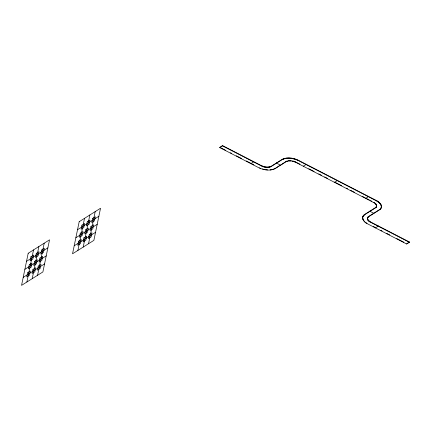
<?xml version="1.0" encoding="UTF-8"?>
<svg xmlns="http://www.w3.org/2000/svg" width="431" height="431" viewBox="0 0 431 431"><rect width="100%" height="100%" fill="white"/><g stroke="black" fill="none" stroke-linecap="round" stroke-linejoin="round"><path stroke-width="0.65" d="M409.385 242.303L370.504 222.251C369.033 221.464 367.147 220.139 367.471 218.231L368.219 220.166L370.057 221.663L409.45 242.001L409.385 242.303L406.675 244.011L367.713 223.91C363.979 222.692 360.246 217.062 364.723 214.396L375.643 207.505L376.5 206.454L376.581 205.215M362.611 217.725L362.751 216.906M367.519 217.924L367.454 218.226L368.467 216.577L367.611 217.628L367.411 218.851M362.692 217.208L364.27 214.967L375.331 207.984C378.035 206.406 375.627 203.163 373.483 202.446L295.714 162.331C292.719 160.898 288.921 160.219 285.866 161.835L275.193 168.553C270.102 171.209 263.799 170.1 258.805 167.734L219.842 147.639L219.902 147.332L222.611 145.624L261.498 165.682C264.489 167.12 268.292 167.799 271.347 166.177L282.014 159.465C287.105 156.803 293.414 157.913 298.408 160.278L376.338 200.474C378.865 201.805 382.071 204.224 381.295 207.483L381.36 207.176L380.896 208.459L379.711 209.73L368.403 216.885M26.884 282.014L33.532 249.91M32.223 278.658L38.871 246.554M37.556 275.296L44.204 243.192M77.876 250.438L84.524 218.334M83.21 247.076L89.858 214.972M88.544 243.72L95.192 211.616M219.842 147.639L222.611 145.624M253.751 161.69L250.977 163.699L251.041 163.392L246.343 160.968M259.602 168.122L259.667 167.815M260.486 168.499L260.55 168.192M381.435 206.665L381.37 206.966C381.376 204.014 378.617 202.047 376.274 200.781L298.344 160.585C293.349 158.22 287.046 157.11 281.955 159.766L271.282 166.485C268.416 168.031 264.86 167.46 261.973 166.253L262.037 165.946M262.501 166.474L262.565 166.167M262.344 169.141L262.409 168.833M263.045 166.673L263.109 166.371M263.605 166.856L263.67 166.549M263.314 169.399L263.373 169.092M264.181 167.012L264.246 166.705M264.763 167.142L264.828 166.835M264.295 169.62L264.359 169.318M265.351 167.25L265.415 166.942M265.286 169.798L265.345 169.496M265.943 167.325L266.008 167.023M266.53 167.379L266.59 167.072M266.277 169.933L266.336 169.625L267.322 169.717L267.258 170.024M267.107 167.406L267.172 167.099M267.673 167.406L267.737 167.099M268.222 167.373L268.287 167.066M268.755 167.32L268.82 167.012M269.262 167.233L269.327 166.932M269.747 167.126L269.811 166.819M270.199 166.991L270.264 166.684M270.614 166.835L270.679 166.528M270.113 170.013L271.072 169.615L271.007 169.916M271.007 166.646L271.072 166.339M271.864 169.782L271.923 169.475M272.672 169.593L272.737 169.291M273.432 169.367L273.496 169.065M274.138 169.103L274.197 168.796M274.768 168.801L280.08 165.213M276.659 162.837L276.594 163.139L280.554 165.181L285.931 161.528L287.014 161.022L286.949 161.329M282.375 159.524L282.44 159.217M283.011 159.222L283.075 158.915M283.717 158.953L283.781 158.646M284.476 158.727L284.541 158.419M285.284 158.543L285.349 158.236M286.141 158.403L286.206 158.096M286.141 161.673L286.206 161.372M287.035 158.306L287.1 158.005M286.534 161.49L286.593 161.183M287.962 158.258L288.027 157.951M287.402 161.194L287.466 160.887M288.915 158.258L288.98 157.951M288.926 160.946L288.985 160.639L291.27 160.688M289.885 158.301L289.95 157.994M289.476 160.919L289.54 160.612M290.041 160.914L290.106 160.612M290.871 158.387L290.936 158.08M290.618 160.941L290.683 160.634M291.862 158.522L291.927 158.215M292.854 158.7L292.918 158.392M292.385 161.178L292.444 160.876M292.967 161.313L293.032 161.005L293.608 161.162L293.543 161.469M293.834 158.92L293.899 158.613M294.104 161.647L294.168 161.339L295.779 162.029M294.804 159.184L294.863 158.877M294.648 161.846L294.712 161.544M295.17 162.072L295.235 161.765M295.747 159.486L295.811 159.179M296.663 159.826L296.727 159.518M297.546 160.197L297.605 159.89M303.521 166.021L303.456 166.328L306.231 164.313M337.371 180.379L334.596 182.388L334.661 182.081L341.713 185.718M362.848 216.712L362.913 216.405M362.622 218.258L362.676 217.418M363.091 216.233L363.15 215.926M362.708 218.797L362.773 218.49L363.468 220.44M363.408 215.78L363.473 215.473M362.88 219.347L362.945 219.04M363.807 215.355L363.866 215.047M363.134 219.896L363.198 219.589M364.27 214.967L364.335 214.66M368.51 196.439L365.736 198.454L365.8 198.147L369.372 199.989M363.877 220.984L363.936 220.683M364.357 221.523L364.421 221.216L364.912 222.046M365.531 222.547L365.596 222.245M366.215 223.037L366.28 222.73L366.959 223.495M367.546 217.93L367.611 217.628M367.691 217.65L367.756 217.343M367.465 219.174L367.53 218.867M367.88 217.38L367.945 217.073M367.568 219.498L367.632 219.19M368.117 217.127L368.182 216.82M367.718 219.826L367.783 219.519M367.918 220.149L367.977 219.842M368.16 220.473L368.219 220.166M370.078 211.023L370.013 211.325L373.968 213.367L374.033 213.059L368.72 216.405M368.446 220.791L368.51 220.483M368.774 221.103L368.839 220.796M369.146 221.405L369.205 221.098M369.55 221.69L369.615 221.389M369.992 221.965L370.057 221.663M373.995 202.726L374.054 202.419L374.905 202.985M374.431 203.001L374.496 202.699M375.207 203.594L375.272 203.287L376.134 204.24M375.541 203.901L375.6 203.599M375.827 204.219L375.891 203.917M375.579 207.807L375.643 207.505M376.268 204.87L376.328 204.563L376.419 205.199M377.028 201.196L377.093 200.889M375.87 207.57L375.929 207.263M376.101 207.316L376.166 207.009M376.295 207.047L376.64 205.851M376.57 205.846L376.635 205.539M377.766 201.66L377.831 201.352M378.45 202.144L378.515 201.837M379.075 202.651L379.135 202.344M379.625 203.173L379.689 202.866M380.11 203.707L380.174 203.4M380.519 204.251L380.584 203.944M379.711 209.73L381.198 207.677L381.139 207.984M380.853 204.8L380.912 204.493M380.18 209.342L380.244 209.035M381.106 205.35L381.166 205.043M380.578 208.916L380.638 208.609M381.273 205.894L381.338 205.592M380.896 208.459L380.961 208.157M381.365 206.438L381.43 206.131M378.31 225.936L375.536 227.951L375.6 227.643L373.365 226.49M406.675 244.011L406.74 243.704M379.776 209.423L374.571 212.725M26.539 261.294L47.879 247.857M77.526 229.718L98.866 216.281M24.874 269.321L46.214 255.885M75.867 237.745L97.207 224.309M23.215 277.348L44.555 263.912M74.202 245.767L95.542 232.336M407.284 243.364L409.45 242.001M288.458 160.698L288.985 160.639M261.973 166.253L222.552 145.931M296.372 162.336L299.949 164.179M308.812 168.747L314.097 171.479M318.8 173.903L321.736 175.417M324.672 176.931L327.608 178.445M346.411 188.142L347.585 188.751M350.527 190.265L354.638 192.388M362.277 196.326L365.213 197.845M370.568 200.604L371.759 201.218M219.902 147.332L225.779 150.365M230.477 152.79L231.652 153.393M236.355 155.817L241.64 158.543M251.602 163.683L253.837 164.836M380.891 230.369L382.065 230.978M386.763 233.403L389.699 234.917M396.752 238.553L403.804 242.19M28.198 253.266L21.55 285.376L42.89 271.939L49.538 239.835L28.198 253.266M27.616 272.801L26.77 276.88L29.48 275.172L30.326 271.099L27.616 272.801M29.276 264.779L28.43 268.852L31.14 267.15L31.986 263.072L29.276 264.779M30.94 256.752L30.095 260.83L32.804 259.123L33.65 255.044L30.94 256.752M32.95 269.445L32.104 273.523L34.814 271.816L35.66 267.737L32.95 269.445M34.609 261.418L33.769 265.496L36.479 263.788L37.319 259.71L34.609 261.418M36.274 253.39L35.428 257.469L38.138 255.761L38.984 251.688L36.274 253.39M38.284 266.089L37.438 270.162L40.148 268.459L40.993 264.381L38.284 266.089M39.948 258.061L39.102 262.14L41.812 260.432L42.658 256.353L39.948 258.061M41.608 250.034L40.762 254.112L43.477 252.404L44.318 248.326L41.608 250.034M79.191 221.69L72.537 253.794L93.877 240.363L100.531 208.254L79.191 221.69M78.604 241.225L77.758 245.304L80.468 243.596L81.314 239.517L78.604 241.225M80.268 233.198L79.423 237.276L82.132 235.568L82.978 231.49L80.268 233.198M81.928 225.171L81.082 229.249L83.792 227.541L84.638 223.468L81.928 225.171M83.937 237.869L83.097 241.942L85.807 240.239L86.647 236.161L83.937 237.869M85.602 229.842L84.756 233.92L87.466 232.212L88.312 228.134L85.602 229.842M87.261 221.814L86.421 225.892L89.131 224.185L89.971 220.106L87.261 221.814M89.276 234.507L88.43 238.585L91.14 236.878L91.986 232.799L89.276 234.507M90.936 226.48L90.09 230.558L92.8 228.85L93.646 224.777L90.936 226.48M92.6 218.452L91.755 222.531L94.464 220.828L95.31 216.75L92.6 218.452"/></g></svg>
